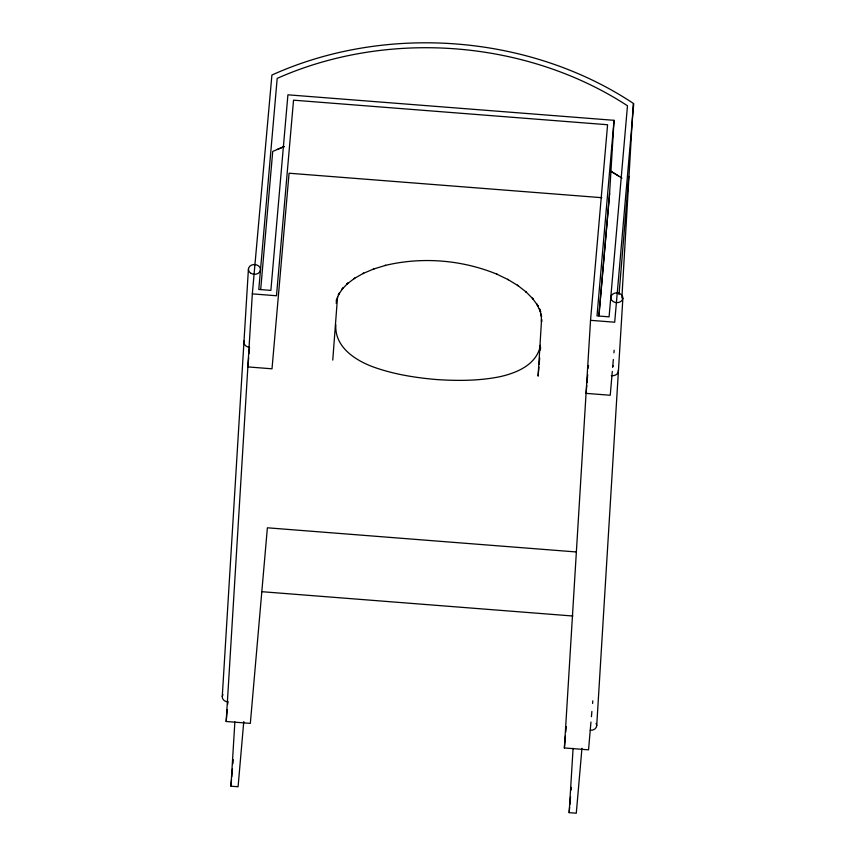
<?xml version="1.0" encoding="UTF-8"?>
<svg xmlns="http://www.w3.org/2000/svg" width="856" height="856" viewBox="0 0 856 856"><rect width="100%" height="100%" fill="white"/><g stroke="black" fill="none" stroke-linecap="round" stroke-linejoin="round"><path stroke-width="1.28" d="M222.26 696.581L248.422 268.955M576.109 551.949L267.382 527.799L250.337 723.384L226.177 721.501L252.327 293.875L271.908 75.05A321.396 260.342 3.5 0 1 633.258 103.319L621.863 297.995M243.767 721.555L238.086 786.75L230.949 786.193L234.876 721.843M332.759 360.087L337.521 297.171M590.961 722.015L588.543 749.835L564.382 747.951L590.533 320.326L607.589 124.741L293.533 100.173L276.488 295.759L252.327 293.875M581.952 748.283L576.291 813.2L569.154 812.644L573.092 748.294M614.052 120.322L597.007 315.907L609.087 316.848L627.48 105.78L623.275 103.062A315.34 255.43 3.5 0 0 281.806 76.355L277.194 78.377L258.79 289.456L270.871 290.398L287.916 94.813L614.052 120.322L609.579 193.37L598.911 315.768L609.643 193.328M596.707 725.867L622.868 298.241A6.056 4.911 3.5 0 0 614.18 293.298A6.056 4.911 3.5 0 0 613.442 301.761A6.056 4.911 3.5 0 0 622.868 298.241M248.668 357.637L247.866 366.914L272.015 368.808L289.071 173.222L601.789 197.683M249.021 353.667L249.481 348.371M260.695 289.489L272.722 151.426L277.365 149.436A315.34 255.43 3.5 0 1 284.278 146.536M226.177 721.501L227.215 709.571M227.675 704.274L227.91 701.631M230.949 786.193L231.527 779.57M231.751 776.916L232.447 768.966M232.907 763.67L233.249 759.689M336.226 303.356L336.569 299.44M538.895 367.021L538.103 376.148L541.57 319.416L541.559 321.974L541.163 314.034L541.559 316.538L539.387 308.535L540.703 312.001L536.755 304.008L538.05 305.977L532.314 298.145L533.042 298.979L525.638 291.489L526.376 292.174L517.388 285.176L518.094 285.711L507.64 279.313L508.304 279.709L496.523 274.027L497.111 274.262C461.865 259.807 422.029 256.575 384.965 265.499L385.607 265.349L373.259 269.148L374.008 268.859L362.869 273.578L363.693 273.15L353.935 278.692L354.791 278.125L346.552 284.385L348.221 282.897L341.651 289.713L343.128 287.83L338.27 295.095L339.458 292.902L336.333 300.488M539.12 364.41L539.697 357.894M540.371 350.061L540.607 347.45M586.767 385.382L586.071 393.364L610.232 395.258L612.308 371.408M587.002 382.718L587.697 374.735M588.275 368.091L588.511 365.426M564.382 747.951L565.431 735.978M565.773 731.987L566.233 726.658M569.154 812.644L569.615 807.315M569.85 804.661L570.545 796.679M571.123 790.024L571.359 787.36M633.75 103.64L614.694 322.209L590.533 320.326M612.65 367.438L613.345 359.488M613.923 352.865L614.159 350.222M619.006 294.582L628.796 176.357M591.432 716.718L591.892 711.422M592.577 703.472L592.812 700.829M540.393 345.332C536.894 364.881 516.136 373.28 498.834 376.929C478.151 380.931 456.954 380.941 436.004 379.497C414.925 377.656 393.824 374.286 373.826 367.149C355.507 360.526 334.493 347.065 335.83 324.873M261.786 591.689L572.91 616.02M621.959 178.144L618.781 176.133A315.286 255.388 3.5 0 0 610.285 170.965A315.34 255.43 3.5 0 1 618.813 176.101M249.567 347.354A6.056 4.911 3.5 0 1 244.377 340.506M227.878 701.941A6.056 4.911 3.5 0 1 222.956 694.623M618.353 370.252A6.056 4.911 3.5 0 1 611.302 375.624M612.789 365.919A6.056 4.911 3.5 0 1 613.41 365.994M596.118 723.352A6.056 4.911 3.5 0 1 590.244 730.275M277.365 149.436A315.286 255.388 3.5 0 1 284.299 146.569M251.076 273.417A6.056 4.911 3.5 0 0 260.502 269.897A6.056 4.911 3.5 0 0 251.814 264.953A6.056 4.911 3.5 0 0 251.076 273.417"/></g></svg>
